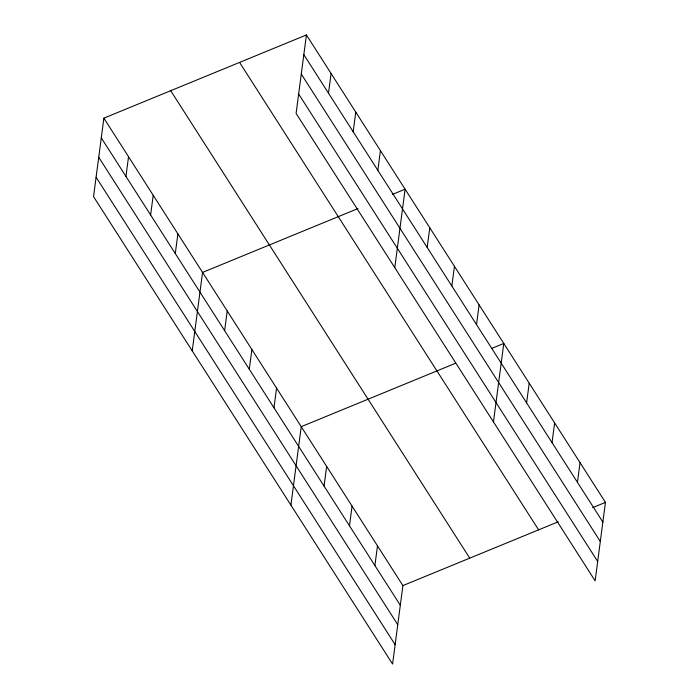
<?xml version="1.0" encoding="UTF-8"?>
<svg xmlns="http://www.w3.org/2000/svg" width="699" height="699" viewBox="0 0 699 699"><rect width="100%" height="100%" fill="white"/><g stroke="black" fill="none" stroke-linecap="round" stroke-linejoin="round"><path stroke-width="1.05" d="M103.871 118.157L93.544 196.611L392.576 664.05L402.904 585.596L103.871 118.157L306.424 34.95L605.456 502.389L595.129 580.843L296.096 113.404L306.424 34.95M125.942 176.419L128.537 156.725M150.617 214.977L153.212 195.283M175.292 253.545L177.878 233.85M192.225 350.863L202.553 272.418L357.923 208.59M224.632 330.671L227.219 310.976M249.298 369.238L251.893 349.544M273.973 407.797L276.559 388.102M328.495 93.212L331.09 73.517M290.906 505.124L301.234 426.67L455.617 363.244M353.17 131.77L355.765 112.076M324.056 486.093L326.651 466.399M377.844 170.338L380.431 150.643M349.474 525.831L352.069 506.137M394.778 267.656L405.105 189.202L392.322 194.453M374.9 565.561L377.486 545.867M427.185 247.463L429.771 227.769M451.851 286.031L454.446 266.336M476.526 324.589L479.112 304.895M493.459 421.908L503.787 343.462L491.991 348.303M526.609 402.886L529.204 383.192M552.027 442.624L554.622 422.93M577.453 482.354L580.039 462.659M402.904 585.596L558.274 521.777M592.682 507.64L605.456 502.389M303.829 54.644L602.87 522.083M301.278 74.033L600.31 541.472M298.648 94.007L597.68 561.454M239.582 62.412L538.614 529.851M170.713 90.704L469.745 558.143M101.276 137.852L400.317 605.29M98.725 157.24L397.757 624.688M96.095 177.223L395.127 644.661"/></g></svg>
